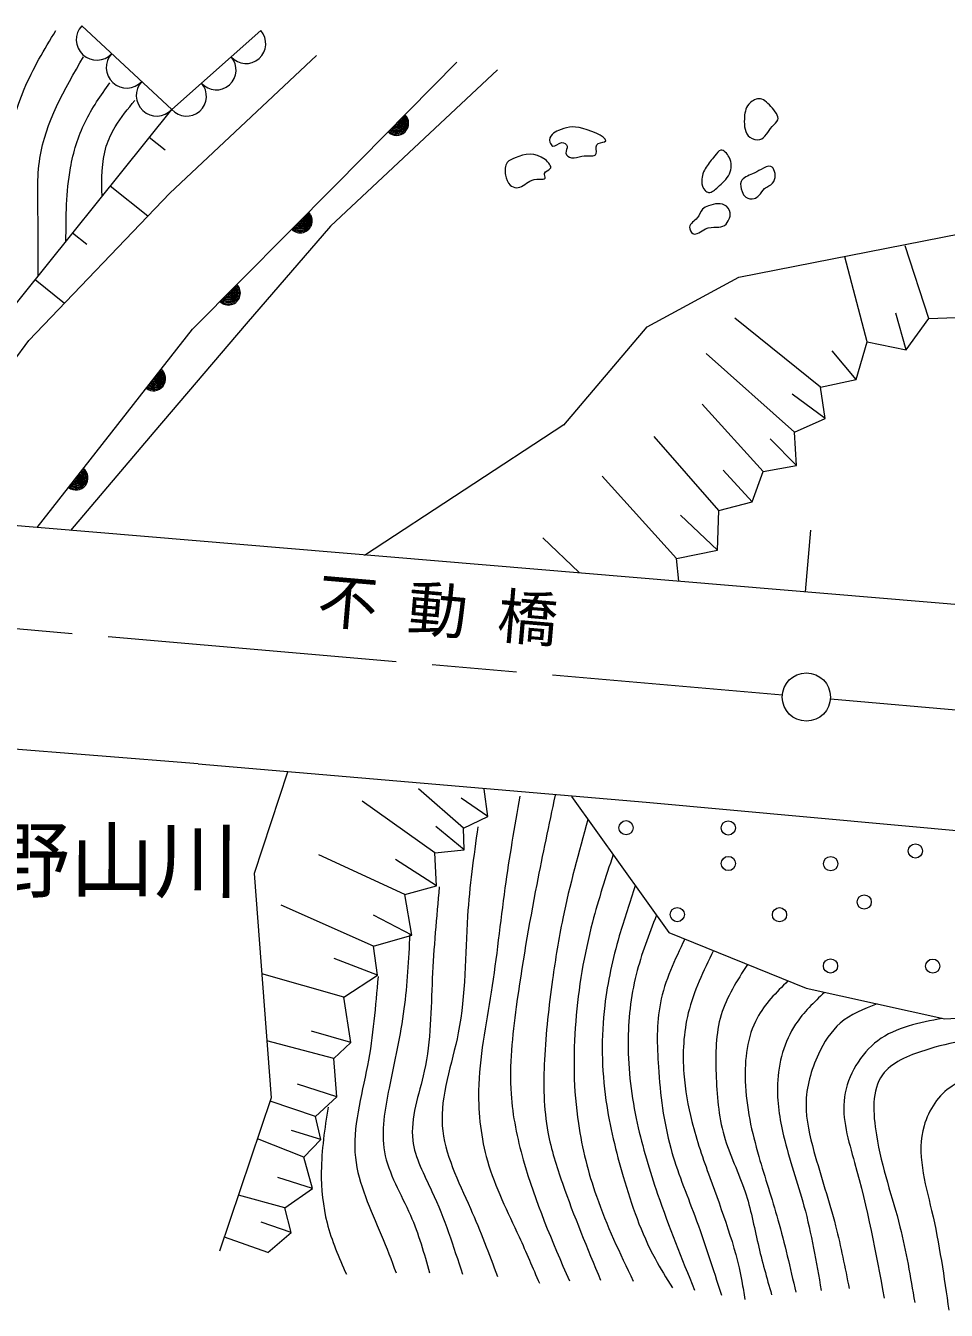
# Model space of a CAD drawing. Units: millimetres, scale not verified. Extents: x 40000 to 680000, y 20000 to 380000.
# Drawn here: x 238190 to 276392, y 265515 to 318815 of the extents above; entities that cross this region are included whole.
import ezdxf
from ezdxf.enums import TextEntityAlignment as Align

# ---------------------------------------------------------------- set-up
doc = ezdxf.new("R2010")
doc.units = ezdxf.units.MM
doc.header["$LTSCALE"] = 1000
doc.linetypes.add('CHAIN', pattern=[18.5, 12, -1.5, 3.5, -1.5])
for name, color, linetype, lineweight in [('M-BGD', 7, 'Continuous', 13), ('M-BMK', 2, 'CHAIN', 13), ('M-BMK-SRVR', 3, 'Continuous', 13), ('M-STR-HTXT', 7, 'Continuous', 13), ('M-STR-STR1', 1, 'Continuous', 13)]:
    doc.layers.add(name, color=color, linetype=linetype, lineweight=lineweight)
doc.styles.add('ＭＳ ゴシック', font='')
doc.styles.get('ＭＳ ゴシック').set_extended_font_data('MS Gothic')

msp = doc.modelspace()

# ---------------------------------------------------------------- linework, layer by layer
at = {"layer": 'M-BGD'}
for p, q in [((240516, 318815), (244252, 315338)), ((244252, 315338), (247945, 318612)), ((244178, 311861), (250252, 317582)), ((251074, 312220), (256085, 317306)), ((257767, 316985), (250843, 310493)), ((236601, 305810), (244252, 315338)), ((243981, 313646), (243320, 314177)), ((238325, 305751), (244178, 311861)), ((243262, 310906), (241701, 312160)), ((245106, 306227), (251074, 312220)), ((240726, 309736), (240135, 310211)), ((250843, 310493), (247335, 306451)), ((267788, 308375), (277012, 310197)), ((275672, 306672), (274686, 309688)), ((273115, 305703), (272187, 309221)), ((239799, 307289), (238577, 308270)), ((263974, 306317), (267788, 308375)), ((271165, 303820), (267619, 306675)), ((274721, 305360), (274301, 306882)), ((274721, 305360), (275672, 306672)), ((275672, 306672), (277534, 306742)), ((238663, 297991), (245106, 306227)), ((247335, 306451), (243507, 301955)), ((260527, 302247), (263974, 306317)), ((232926, 298472), (238325, 305751)), ((272650, 304134), (273115, 305703)), ((273115, 305703), (274721, 305360)), ((270091, 301948), (266422, 305211)), ((272650, 304134), (271652, 305319)), ((271165, 303820), (272650, 304134)), ((271370, 302518), (271165, 303820)), ((271370, 302518), (269998, 303522)), ((268799, 300320), (266255, 303111)), ((252256, 296852), (260526, 302265)), ((270091, 301948), (271370, 302518)), ((243507, 301955), (240044, 297876)), ((266959, 298705), (264266, 301765)), ((270174, 300573), (270091, 301948)), ((270174, 300573), (269086, 301674)), ((265191, 296712), (262117, 300118)), ((268334, 299055), (267136, 300373)), ((268334, 299055), (268799, 300320)), ((268799, 300320), (270174, 300573)), ((266959, 298705), (268334, 299055)), ((266895, 297050), (265367, 298511)), ((266895, 297050), (266959, 298705)), ((261161, 296132), (259647, 297572)), ((270750, 297890), (270534, 295321)), ((265191, 296712), (266895, 297050)), ((265299, 295763), (265191, 296712)), ((249050, 287843), (247667, 283633)), ((256363, 285522), (254492, 287154)), ((257365, 286008), (256262, 286767)), ((257365, 286008), (257220, 287131)), ((260843, 286830), (264876, 281189)), ((255166, 284499), (252151, 286640)), ((256363, 285522), (257365, 286008)), ((256386, 284619), (255208, 285582)), ((256386, 284619), (256363, 285522)), ((253919, 282768), (250359, 284420)), ((255237, 283132), (253534, 284215)), ((255166, 284499), (256386, 284619)), ((255237, 283132), (255166, 284499)), ((247667, 283633), (248381, 274337)), ((253919, 282768), (255237, 283132)), ((254209, 281084), (253919, 282768)), ((252622, 280623), (248785, 282318)), ((254209, 281084), (252628, 281910)), ((252622, 280623), (254209, 281084)), ((264876, 281189), (270572, 278877)), ((252790, 279427), (252622, 280623)), ((252790, 279427), (250987, 280108)), ((251398, 278502), (247987, 279472)), ((251398, 278502), (252790, 279427)), ((270572, 278877), (276326, 277604)), ((251688, 276622), (251398, 278502)), ((276326, 277604), (283319, 277986)), ((250979, 275964), (248200, 276702)), ((251688, 276622), (250046, 277102)), ((250979, 275964), (251688, 276622)), ((251098, 274378), (250979, 275964)), ((251098, 274378), (249475, 274897)), ((248381, 274337), (246237, 267967)), ((250218, 273550), (248331, 274188)), ((250218, 273550), (251098, 274378)), ((250436, 272598), (250218, 273550)), ((250436, 272598), (249221, 272975)), ((249727, 271867), (247808, 272635)), ((249727, 271867), (250436, 272598)), ((250091, 270573), (249727, 271867)), ((250091, 270573), (248649, 271021)), ((248943, 269769), (247021, 270296)), ((248943, 269769), (250091, 270573)), ((249210, 268744), (248943, 269769)), ((249210, 268744), (247961, 269167)), ((248232, 267916), (249210, 268744)), ((248232, 267916), (246434, 268553))]:
    msp.add_line(p, q, dxfattribs=at)
for centre in [(263103, 285536), (267345, 285528), (275111, 284575), (267351, 284053), (271594, 284046), (272986, 282457), (265227, 281935), (269469, 281928), (271587, 279803), (275830, 279796)]:
    msp.add_circle(centre, 295, dxfattribs=at)
for centre, radius, start, end in [((241139, 318235), 851, 137.0575, 317.0575), ((247330, 318067), 823, 221.5642, 41.5642), ((242384, 317076), 851, 137.0575, 317.0575), ((246099, 316975), 823, 221.5642, 41.5642), ((243630, 315917), 851, 137.0575, 317.0575), ((244868, 315884), 823, 221.5642, 41.5642), ((253579, 314763), 500, 225.4207, 45.4207), ((253579, 314763), 500, 225.4207, 45.4207), ((253579, 314763), 450, 225.4207, 45.4207), ((253579, 314763), 400, 225.4207, 45.4207), ((253579, 314763), 350, 225.4207, 45.4207), ((253579, 314763), 300, 225.4207, 45.4207), ((253579, 314763), 250, 225.4207, 45.4207), ((253579, 314763), 200, 225.4207, 45.4207), ((253579, 314763), 150, 225.4207, 45.4207), ((253579, 314763), 100, 225.4207, 45.4207), ((253579, 314763), 50, 225.4207, 45.4207), ((249582, 310722), 500, 225.1224, 45.1224), ((249582, 310722), 500, 225.1224, 45.1224), ((249582, 310722), 450, 225.1224, 45.1224), ((249582, 310722), 400, 225.1224, 45.1224), ((249582, 310722), 350, 225.1224, 45.1224), ((249582, 310722), 300, 225.1224, 45.1224), ((249582, 310722), 250, 225.1224, 45.1224), ((249582, 310722), 200, 225.1224, 45.1224), ((249582, 310722), 150, 225.1224, 45.1224), ((249582, 310722), 100, 225.1224, 45.1224), ((249582, 310722), 50, 225.1224, 45.1224), ((246598, 307725), 500, 225.1224, 45.1224), ((246598, 307725), 500, 225.1224, 45.1224), ((246598, 307725), 450, 225.1224, 45.1224), ((246598, 307725), 400, 225.1224, 45.1224), ((246598, 307725), 350, 225.1224, 45.1224), ((246598, 307725), 300, 225.1224, 45.1224), ((246598, 307725), 250, 225.1224, 45.1224), ((246598, 307725), 200, 225.1224, 45.1224), ((246598, 307725), 150, 225.1224, 45.1224), ((246598, 307725), 100, 225.1224, 45.1224), ((246598, 307725), 50, 225.1224, 45.1224), ((243495, 304168), 500, 231.9648, 51.9648), ((243495, 304168), 500, 231.9648, 51.9648), ((243495, 304168), 450, 231.9648, 51.9648), ((243495, 304168), 400, 231.9648, 51.9648), ((243495, 304168), 350, 231.9648, 51.9648), ((243495, 304168), 300, 231.9648, 51.9648), ((243495, 304168), 250, 231.9648, 51.9648), ((243495, 304168), 200, 231.9648, 51.9648), ((243495, 304168), 150, 231.9648, 51.9648), ((243495, 304168), 100, 231.9648, 51.9648), ((243495, 304168), 50, 231.9648, 51.9648), ((240274, 300050), 500, 231.9648, 51.9648), ((240274, 300050), 500, 231.9648, 51.9648), ((240274, 300050), 450, 231.9648, 51.9648), ((240274, 300050), 400, 231.9648, 51.9648), ((240274, 300050), 350, 231.9648, 51.9648), ((240274, 300050), 300, 231.9648, 51.9648), ((240274, 300050), 250, 231.9648, 51.9648), ((240274, 300050), 200, 231.9648, 51.9648), ((240274, 300050), 150, 231.9648, 51.9648), ((240274, 300050), 100, 231.9648, 51.9648), ((240274, 300050), 50, 231.9648, 51.9648)]:
    msp.add_arc(centre, radius, start, end, dxfattribs=at)
for points, knots in [([(237097, 306427), (237236, 307223), (237376, 308020), (237394, 308818), (237412, 309632), (237303, 310448), (237274, 311273), (237215, 312946), (237483, 314654), (238130, 316183), (238489, 317032), (238965, 317826), (239441, 318619)], [0, 0, 0, 0, 1, 1, 1, 2, 2, 2, 3, 3, 3, 4, 4, 4, 4]), ([(238702, 308426), (238710, 309230), (238718, 310034), (238704, 310847), (238690, 311678), (238653, 312517), (238779, 313320), (239011, 314805), (239800, 316163), (240588, 317522)], [0, 0, 0, 0, 1, 1, 1, 2, 2, 2, 3, 3, 3, 3]), ([(239862, 309871), (239867, 310890), (239871, 311909), (240050, 312912), (240168, 313570), (240361, 314221), (240654, 314819), (240935, 315393), (241308, 315918), (241682, 316442)], [0, 0, 0, 0, 1, 1, 1, 2, 2, 2, 3, 3, 3, 3]), ([(241362, 311739), (241346, 312446), (241329, 313153), (241536, 313810), (241625, 314093), (241754, 314366), (241908, 314622), (242143, 315014), (242433, 315365), (242723, 315716)], [0, 0, 0, 0, 1, 1, 1, 2, 2, 2, 3, 3, 3, 3]), ([(268659, 314094), (268531, 314061), (268361, 314100), (268245, 314185), (268029, 314342), (268002, 314656), (268012, 314942), (268020, 315172), (268053, 315384), (268193, 315554), (268298, 315680), (268461, 315784), (268608, 315787), (268792, 315792), (268949, 315638), (269112, 315462), (269282, 315277), (269459, 315068), (269399, 314903), (269365, 314810), (269254, 314731), (269164, 314633), (268979, 314432), (268883, 314152), (268659, 314094)], [0, 0, 0, 0, 1, 1, 1, 2, 2, 2, 3, 3, 3, 4, 4, 4, 5, 5, 5, 6, 6, 6, 7, 7, 7, 8, 8, 8, 8]), ([(261867, 313511), (261821, 313355), (261501, 313435), (261273, 313404), (261106, 313381), (260988, 313299), (260840, 313332), (260736, 313356), (260618, 313435), (260606, 313531), (260595, 313623), (260682, 313730), (260661, 313819), (260641, 313903), (260527, 313972), (260427, 313964), (260285, 313952), (260169, 313788), (260066, 313820), (260012, 313837), (259961, 313909), (259941, 313982), (259907, 314102), (259953, 314223), (260031, 314306), (260104, 314384), (260206, 314429), (260302, 314468), (260610, 314595), (260863, 314674), (261310, 314556), (261779, 314433), (262461, 314095), (262210, 313997), (262128, 313964), (261945, 313958), (261886, 313871), (261824, 313781), (261894, 313604), (261867, 313511)], [0, 0, 0, 0, 1, 1, 1, 2, 2, 2, 3, 3, 3, 4, 4, 4, 5, 5, 5, 6, 6, 6, 7, 7, 7, 8, 8, 8, 9, 9, 9, 10, 10, 10, 11, 11, 11, 12, 12, 12, 13, 13, 13, 13]), ([(259524, 312452), (259350, 312456), (259230, 312429), (259109, 312363), (258932, 312265), (258752, 312082), (258550, 312093), (258461, 312098), (258368, 312141), (258298, 312202), (258181, 312303), (258128, 312453), (258101, 312616), (258070, 312804), (258072, 313009), (258174, 313139), (258247, 313232), (258373, 313287), (258498, 313336), (258910, 313497), (259325, 313592), (259741, 313262), (259887, 313147), (260032, 312980), (259957, 312884), (259903, 312816), (259740, 312784), (259722, 312686), (259710, 312622), (259759, 312531), (259740, 312488), (259718, 312440), (259614, 312450), (259524, 312452)], [0, 0, 0, 0, 1, 1, 1, 2, 2, 2, 3, 3, 3, 4, 4, 4, 5, 5, 5, 6, 6, 6, 7, 7, 7, 8, 8, 8, 9, 9, 9, 10, 10, 10, 11, 11, 11, 11]), ([(267179, 312367), (267096, 312279), (267006, 312206), (266909, 312115), (266793, 312009), (266667, 311879), (266530, 311900), (266479, 311907), (266427, 311936), (266386, 311972), (266278, 312068), (266242, 312221), (266242, 312369), (266244, 312580), (266321, 312779), (266424, 312945), (266524, 313107), (266650, 313238), (266785, 313413), (266863, 313514), (266944, 313631), (267037, 313646), (267158, 313666), (267297, 313512), (267379, 313358), (267504, 313121), (267493, 312880), (267396, 312673), (267343, 312560), (267264, 312456), (267179, 312367)], [0, 0, 0, 0, 1, 1, 1, 2, 2, 2, 3, 3, 3, 4, 4, 4, 5, 5, 5, 6, 6, 6, 7, 7, 7, 8, 8, 8, 9, 9, 9, 10, 10, 10, 10]), ([(268619, 311770), (268565, 311712), (268498, 311666), (268421, 311645), (268307, 311612), (268172, 311633), (268079, 311699), (268002, 311754), (267954, 311839), (267917, 311934), (267863, 312072), (267832, 312230), (267882, 312348), (267950, 312509), (268171, 312593), (268351, 312671), (268477, 312727), (268584, 312780), (268711, 312851), (268843, 312924), (268997, 313015), (269108, 312976), (269258, 312924), (269330, 312631), (269269, 312436), (269230, 312312), (269139, 312228), (269034, 312166), (268973, 312130), (268907, 312101), (268854, 312058), (268760, 311982), (268705, 311862), (268619, 311770)], [0, 0, 0, 0, 1, 1, 1, 2, 2, 2, 3, 3, 3, 4, 4, 4, 5, 5, 5, 6, 6, 6, 7, 7, 7, 8, 8, 8, 9, 9, 9, 10, 10, 10, 11, 11, 11, 11]), ([(267194, 310530), (267108, 310469), (266985, 310461), (266870, 310458), (266705, 310454), (266556, 310459), (266401, 310387), (266218, 310302), (266027, 310108), (265879, 310190), (265797, 310234), (265729, 310362), (265735, 310460), (265744, 310620), (265947, 310703), (266060, 310838), (266155, 310951), (266186, 311101), (266277, 311198), (266339, 311265), (266431, 311306), (266529, 311341), (266779, 311432), (267074, 311484), (267267, 311322), (267376, 311232), (267452, 311076), (267429, 310944), (267420, 310894), (267397, 310848), (267375, 310800), (267327, 310698), (267278, 310589), (267194, 310530)], [0, 0, 0, 0, 1, 1, 1, 2, 2, 2, 3, 3, 3, 4, 4, 4, 5, 5, 5, 6, 6, 6, 7, 7, 7, 8, 8, 8, 9, 9, 9, 10, 10, 10, 11, 11, 11, 11]), ([(258695, 286845), (258475, 285579), (258255, 284312), (258078, 283040), (257878, 281601), (257733, 280155), (257507, 278717), (257293, 277357), (257006, 276005), (256983, 274629), (256966, 273648), (257083, 272655), (257354, 271714), (257668, 270622), (258190, 269600), (258665, 268563), (258957, 267924), (259232, 267280), (259507, 266635)], [0, 0, 0, 0, 1, 1, 1, 2, 2, 2, 3, 3, 3, 4, 4, 4, 5, 5, 5, 6, 6, 6, 6]), ([(260156, 286885), (259897, 285653), (259637, 284421), (259398, 283187), (259071, 281503), (258780, 279815), (258547, 278105), (258384, 276906), (258249, 275696), (258331, 274496), (258394, 273572), (258585, 272654), (258837, 271758), (259325, 270028), (260039, 268380), (260754, 266732)], [0, 0, 0, 0, 1, 1, 1, 2, 2, 2, 3, 3, 3, 4, 4, 4, 5, 5, 5, 5]), ([(261523, 285880), (261142, 284518), (260761, 283156), (260478, 281772), (260307, 280935), (260172, 280091), (260053, 279246), (259897, 278139), (259770, 277029), (259717, 275908), (259668, 274901), (259679, 273885), (259862, 272900), (259995, 272184), (260218, 271484), (260460, 270793), (260939, 269426), (261493, 268093), (262047, 266760)], [0, 0, 0, 0, 1, 1, 1, 2, 2, 2, 3, 3, 3, 4, 4, 4, 5, 5, 5, 6, 6, 6, 6]), ([(256954, 285579), (256781, 284343), (256608, 283107), (256525, 281867), (256417, 280256), (256462, 278639), (256141, 277027), (255882, 275729), (255386, 274433), (255476, 273174), (255560, 272006), (256148, 270870), (256646, 269742), (257062, 268797), (257416, 267858), (257769, 266920)], [0, 0, 0, 0, 1, 1, 1, 2, 2, 2, 3, 3, 3, 4, 4, 4, 5, 5, 5, 5]), ([(262566, 284421), (262262, 283492), (261958, 282564), (261711, 281619), (261359, 280272), (261123, 278892), (261013, 277500), (260900, 276086), (260917, 274659), (261126, 273259), (261278, 272235), (261532, 271225), (261873, 270250), (262294, 269041), (262847, 267884), (263401, 266728)], [0, 0, 0, 0, 1, 1, 1, 2, 2, 2, 3, 3, 3, 4, 4, 4, 5, 5, 5, 5]), ([(255352, 283091), (255236, 281821), (255120, 280552), (255064, 279285), (255007, 278001), (255011, 276720), (254728, 275431), (254516, 274464), (254140, 273492), (254253, 272565), (254341, 271844), (254725, 271150), (255049, 270449), (255573, 269316), (255943, 268166), (256312, 267016)], [0, 0, 0, 0, 1, 1, 1, 2, 2, 2, 3, 3, 3, 4, 4, 4, 5, 5, 5, 5]), ([(263487, 283132), (263256, 282440), (263025, 281748), (262823, 281046), (262552, 280100), (262334, 279137), (262217, 278159), (262061, 276853), (262085, 275520), (262270, 274219), (262422, 273149), (262683, 272101), (262987, 271060), (263329, 269888), (263727, 268726), (264305, 267659), (264527, 267248), (264776, 266851), (265025, 266454)], [0, 0, 0, 0, 1, 1, 1, 2, 2, 2, 3, 3, 3, 4, 4, 4, 5, 5, 5, 6, 6, 6, 6]), ([(264364, 281905), (264051, 281097), (263737, 280290), (263526, 279453), (263293, 278524), (263187, 277558), (263187, 276596), (263187, 275478), (263330, 274365), (263568, 273275), (263784, 272279), (264080, 271302), (264412, 270339), (264877, 268990), (265414, 267668), (265950, 266346)], [0, 0, 0, 0, 1, 1, 1, 2, 2, 2, 3, 3, 3, 4, 4, 4, 5, 5, 5, 5]), ([(254127, 281119), (254075, 280079), (254023, 279038), (253887, 278018), (253740, 276920), (253495, 275845), (253270, 274729), (253093, 273849), (252927, 272943), (253078, 272097), (253240, 271185), (253770, 270343), (254154, 269464), (254496, 268683), (254722, 267874), (254949, 267066)], [0, 0, 0, 0, 1, 1, 1, 2, 2, 2, 3, 3, 3, 4, 4, 4, 5, 5, 5, 5]), ([(265539, 280920), (265125, 280053), (264712, 279185), (264528, 278267), (264357, 277410), (264386, 276509), (264447, 275616), (264525, 274468), (264656, 273334), (264956, 272243), (265218, 271290), (265607, 270368), (265955, 269435), (266361, 268347), (266709, 267243), (267057, 266139)], [0, 0, 0, 0, 1, 1, 1, 2, 2, 2, 3, 3, 3, 4, 4, 4, 5, 5, 5, 5]), ([(266730, 280437), (266319, 279594), (265908, 278752), (265686, 277854), (265485, 277038), (265439, 276177), (265502, 275331), (265551, 274659), (265669, 273997), (265833, 273348), (266032, 272563), (266299, 271796), (266576, 271030), (267087, 269614), (267632, 268203), (267907, 266729), (267955, 266473), (267995, 266215), (268034, 265957)], [0, 0, 0, 0, 1, 1, 1, 2, 2, 2, 3, 3, 3, 4, 4, 4, 5, 5, 5, 6, 6, 6, 6]), ([(268143, 279863), (267708, 279189), (267274, 278515), (267050, 277774), (266817, 277003), (266813, 276161), (266840, 275329), (266869, 274449), (266933, 273579), (267171, 272754), (267397, 271967), (267782, 271219), (268042, 270436), (268276, 269731), (268410, 268997), (268579, 268273), (268744, 267563), (268943, 266862), (269142, 266161)], [0, 0, 0, 0, 1, 1, 1, 2, 2, 2, 3, 3, 3, 4, 4, 4, 5, 5, 5, 6, 6, 6, 6]), ([(252810, 279362), (252709, 278134), (252608, 276905), (252373, 275667), (252129, 274386), (251740, 273095), (251873, 271849), (251990, 270755), (252509, 269695), (252946, 268643), (253164, 268118), (253362, 267595), (253560, 267072)], [0, 0, 0, 0, 1, 1, 1, 2, 2, 2, 3, 3, 3, 4, 4, 4, 4]), ([(269817, 279184), (269335, 278702), (268854, 278221), (268543, 277643), (268128, 276871), (268018, 275926), (268050, 275018), (268086, 273941), (268321, 272916), (268611, 271902), (268862, 271024), (269154, 270155), (269404, 269275), (269687, 268280), (269917, 267271), (270146, 266262)], [0, 0, 0, 0, 1, 1, 1, 2, 2, 2, 3, 3, 3, 4, 4, 4, 5, 5, 5, 5]), ([(271339, 278708), (270902, 278293), (270465, 277879), (270139, 277383), (269667, 276667), (269425, 275782), (269388, 274913), (269357, 274179), (269472, 273457), (269642, 272750), (269878, 271766), (270222, 270813), (270486, 269840), (270798, 268691), (271000, 267515), (271201, 266338)], [0, 0, 0, 0, 1, 1, 1, 2, 2, 2, 3, 3, 3, 4, 4, 4, 5, 5, 5, 5]), ([(302360, 278617), (301196, 277557), (300032, 276498), (298736, 276347), (297302, 276181), (295707, 277128), (294128, 277419), (292366, 277744), (290625, 277251), (288873, 276901), (286279, 276382), (283663, 276178), (281062, 276512), (280302, 276609), (279542, 276753), (278791, 276788), (277698, 276838), (276623, 276659), (275497, 276301), (274812, 276082), (274109, 275798), (273741, 275288), (273287, 274657), (273347, 273682), (273491, 272795), (273718, 271401), (274154, 270227), (274470, 268978), (274726, 267964), (274903, 266900), (275080, 265837)], [0, 0, 0, 0, 1, 1, 1, 2, 2, 2, 3, 3, 3, 4, 4, 4, 5, 5, 5, 6, 6, 6, 7, 7, 7, 8, 8, 8, 9, 9, 9, 10, 10, 10, 10]), ([(273523, 278225), (272971, 278012), (272420, 277799), (271992, 277431), (271603, 277096), (271316, 276632), (271089, 276146), (270778, 275480), (270578, 274771), (270571, 274061), (270564, 273405), (270724, 272749), (270902, 272104), (271191, 271060), (271531, 270049), (271798, 269014), (272018, 268158), (272189, 267285), (272360, 266413)], [0, 0, 0, 0, 1, 1, 1, 2, 2, 2, 3, 3, 3, 4, 4, 4, 5, 5, 5, 6, 6, 6, 6]), ([(276230, 277626), (275268, 277446), (274307, 277266), (273551, 276700), (272829, 276159), (272295, 275264), (272169, 274369), (272041, 273460), (272335, 272551), (272589, 271647), (273117, 269759), (273467, 267892), (273816, 266025)], [0, 0, 0, 0, 1, 1, 1, 2, 2, 2, 3, 3, 3, 4, 4, 4, 4]), ([(302805, 277443), (301856, 276553), (300906, 275662), (299735, 275291), (298789, 274991), (297700, 275029), (296710, 275296), (295841, 275530), (295049, 275940), (294194, 276146), (293586, 276292), (292945, 276335), (292312, 276318), (290324, 276267), (288416, 275633), (286451, 275355), (284939, 275141), (283393, 275137), (281882, 275193), (280882, 275231), (279898, 275294), (278858, 275283), (278078, 275275), (277266, 275224), (276636, 274821), (276076, 274464), (275659, 273827), (275470, 273174), (275141, 272032), (275508, 270837), (275781, 269662), (276108, 268260), (276301, 266887), (276494, 265515)], [0, 0, 0, 0, 1, 1, 1, 2, 2, 2, 3, 3, 3, 4, 4, 4, 5, 5, 5, 6, 6, 6, 7, 7, 7, 8, 8, 8, 9, 9, 9, 10, 10, 10, 11, 11, 11, 11]), ([(250737, 273945), (250601, 273055), (250465, 272166), (250456, 271266), (250448, 270551), (250522, 269830), (250698, 269140), (250886, 268408), (251191, 267711), (251496, 267013)], [0, 0, 0, 0, 1, 1, 1, 2, 2, 2, 3, 3, 3, 3])]:
    msp.add_open_spline(points, degree=3, knots=knots, dxfattribs=at)
at = {"layer": 'M-BMK'}
for p, q in [((223183, 295063), (269591, 291053)), ((271582, 290880), (369193, 282442))]:
    msp.add_line(p, q, dxfattribs=at)
at = {"layer": 'M-BMK-SRVR'}
msp.add_circle((270585, 290961), 1000, dxfattribs=at)
at = {"layer": 'M-STR-STR1'}
for p, q in [((299343, 292907), (212633, 300172)), ((245348, 288182), (211435, 290884)), ((245348, 288182), (263938, 286601)), ((263938, 286601), (298074, 283473))]:
    msp.add_line(p, q, dxfattribs=at)

# ---------------------------------------------------------------- texts
at = {"layer": 'M-STR-HTXT', "style": 'ＭＳ ゴシック'}
msp.add_text('小野山川', height=2566, rotation=359.905, dxfattribs=at).set_placement((233030, 285493), align=Align.TOP_LEFT)
at = {"layer": 'M-STR-STR1', "style": 'ＭＳ ゴシック'}
msp.add_text('不 動 橋', height=1833, rotation=355.084, dxfattribs=at).set_placement((250187, 293536), align=Align.BOTTOM_LEFT)

doc.saveas('drawing.dxf')
